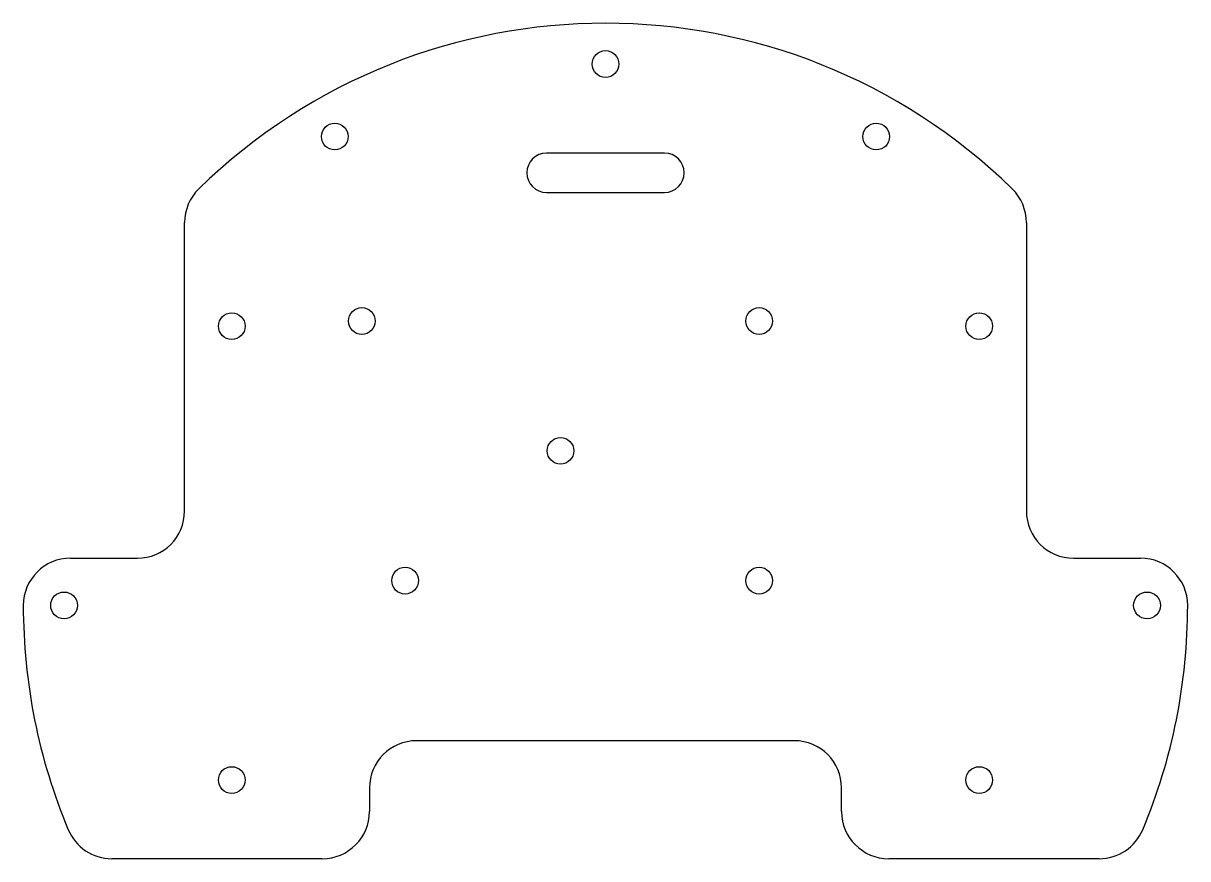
# Model space of a CAD drawing. Header units: millimetres. Extents: x -68 to 80, y -52 to 54.
import ezdxf

# ---------------------------------------------------------------- set-up
doc = ezdxf.new("R2010")
doc.units = ezdxf.units.MM

msp = doc.modelspace()

# ---------------------------------------------------------------- linework, layer by layer
at = {"color": 7, "linetype": 'Continuous', "lineweight": 25}
for p, q in [((13.22, 37.85), (-1.78, 37.85)), ((-1.78, 32.85), (13.22, 32.85)), ((-47.78, -7.65), (-47.78, 29.01)), ((59.22, 29.01), (59.22, -7.65)), ((-62.28, -13.65), (-53.78, -13.65)), ((65.22, -13.65), (73.72, -13.65)), ((29.72, -36.85), (-18.28, -36.85)), ((-24.28, -42.85), (-24.28, -45.85)), ((35.72, -45.85), (35.72, -42.85)), ((-30.28, -51.85), (-57.03, -51.85)), ((68.47, -51.85), (41.72, -51.85))]:
    msp.add_line(p, q, dxfattribs=at)
for centre in [(5.72, 49.17), (-28.69, 39.95), (40.13, 39.95), (-25.25, 16.5), (25.25, 16.5), (-41.78, 15.85), (53.22, 15.85), (0, 0), (-19.75, -16.5), (25.25, -16.5), (-63.1, -19.65), (74.55, -19.65), (-41.78, -41.85), (53.22, -41.85)]:
    msp.add_circle(centre, 1.7, dxfattribs=at)
for centre, radius, start, end in [((5.72, -19.65), 74, 45.6909, 134.3091), ((-1.78, 35.35), 2.5, 90, 270), ((13.22, 35.35), 2.5, 270, 90), ((-41.78, 29.01), 6, 134.3091, 180), ((53.22, 29.01), 6, 0, 45.6909), ((-53.78, -7.65), 6, 270, 0), ((65.22, -7.65), 6, 180, 270), ((-62.28, -19.65), 6, 90, 180), ((73.72, -19.65), 6, 0, 90), ((5.72, -19.65), 74, 180, 202.662), ((5.72, -19.65), 74, 337.338, 0), ((-18.28, -42.85), 6, 90, 180), ((29.72, -42.85), 6, 0, 90), ((-30.28, -45.85), 6, 270, 0), ((41.72, -45.85), 6, 180, 270), ((-57.03, -45.85), 6, 202.662, 270), ((68.47, -45.85), 6, 270, 337.338)]:
    msp.add_arc(centre, radius, start, end, dxfattribs=at)

doc.saveas('drawing.dxf')
